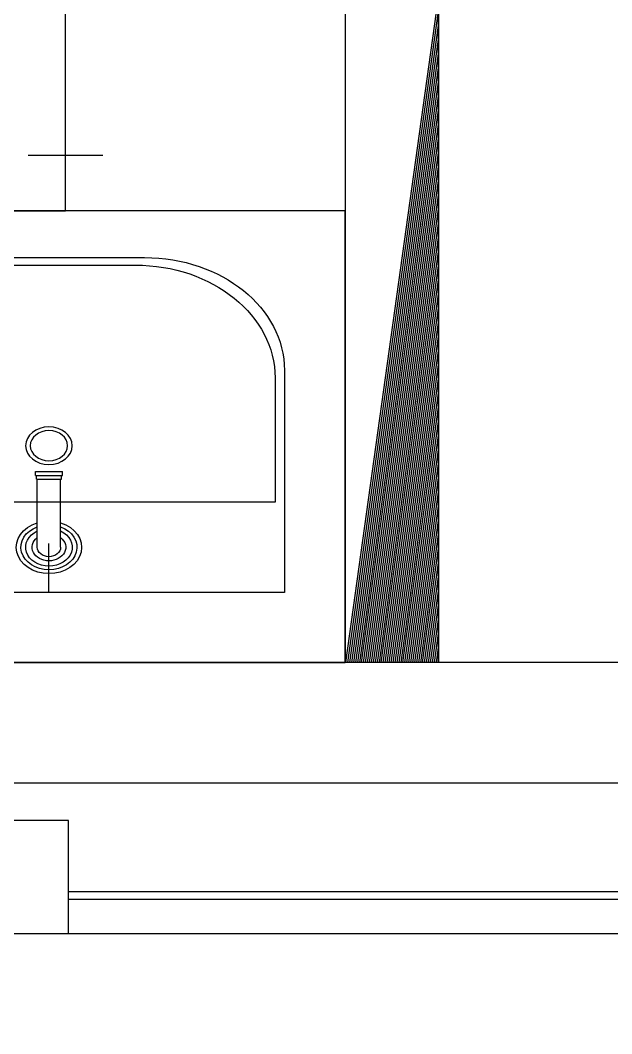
# Model space of a CAD drawing. Extents: x 11551484 to 2613213153046, y -2602833546311 to 14142.
# Drawn here: x 1300853717930 to 1300925540143, y -1301951899631 to -1301828930180 of the extents above; entities that cross this region are included whole.
import ezdxf

# ---------------------------------------------------------------- set-up
doc = ezdxf.new("R2010")
doc.units = 0
doc.header["$LTSCALE"] = 1000
doc.header["$MEASUREMENT"] = 0
doc.layers.get('0').update_dxf_attribs({"linetype": 'CONTINUOUS'})
for name, color, linetype in [('3 가구-붙박이', 6, 'CONTINUOUS'), ('C-WIN', 4, 'CONTINUOUS'), ('CO-BATH', 6, 'CONTINUOUS'), ('DVM_DRAIN', 5, 'CONTINUOUS'), ('DVM_ROOM', 2, 'CONTINUOUS'), ('wall', 3, 'CONTINUOUS')]:
    doc.layers.add(name, color=color, linetype=linetype)
pattern_1 = [(45, (-34694.73136349209, 110.6576521303505), (-35.35533905932738, 35.35533905932738), [])]

# ---------------------------------------------------------------- blocks, each defined once
blk = doc.blocks.new('flooor')
at = {"layer": 'C-WIN', "ltscale": 30}
for p, q in [((11492056.7974163, -14188296.8045588), (11509215.37606006, -14188296.8045588)), ((11495646.7974163, -14188441.8045588), (11494456.7974163, -14188441.8045588)), ((11495646.7974163, -14188451.8045588), (11494456.7974163, -14188451.8045588)), ((11492056.7974163, -14188496.8045588), (11509298.21877253, -14188496.8045588))]:
    blk.add_line(p, q, dxfattribs=at)
blk.add_lwpolyline([(11494456.7974163, -14188346.8045588), (11494396.7974163, -14188346.8045588), (11494396.7974163, -14188496.8045588), (11494456.7974163, -14188496.8045588)], close=True, dxfattribs=at)
blk = doc.blocks.new('B-003')
blk.add_line((0, 0), (0, -65))
at = {"layer": 'CO-BATH'}
for p, q in [((-252.5, 0), (-252.5, -295)), ((252.5, 0), (-252.5, 0)), ((252.5, -295), (252.5, 0)), ((-102.5, -445), (102.5, -445))]:
    blk.add_line(p, q, dxfattribs=at)
at = {"layer": 'CO-BATH', "color": 8}
for p, q in [((-12.50000000000728, -59.99999458831735), (-12.50009849027992, -150.4999945883173)), ((12.49999999999272, -60.00000541144982), (12.49990150972008, -150.5000054114498)), ((-242.5, -120), (-242.5, -285)), ((242.5, -120), (-242.5, -120)), ((242.5, -285), (242.5, -120)), ((-13.5001071487859, -150.5000058443984), (-13.50010498415941, -155.5000058443984)), ((13.49990150972008, -150.500005844282), (13.49989934509358, -155.500005844282)), ((-14.50010498415941, -155.500006277347), (-14.50010281953291, -160.500006277347)), ((-14.50010281953291, -160.4999937225366), (14.49989718046709, -160.500006277347)), ((14.49989934509358, -155.500006277347), (14.49989718046709, -160.500006277347)), ((-92.5, -435), (92.5, -435))]:
    blk.add_line(p, q, dxfattribs=at)
at = {"layer": 'CO-BATH', "color": 251}
for p, q in [((-13.50009849027992, -150.4999941554852), (13.49990150972008, -150.500005844282)), ((-14.50010065490642, -155.4999937225366), (14.49989934509358, -155.500006277347))]:
    blk.add_line(p, q, dxfattribs=at)
at = {"layer": 'CO-BATH', "color": 8}
blk.add_circle((0, -195), 25, dxfattribs=at)
at = {"layer": 'CO-BATH', "color": 251}
blk.add_circle((0, -195), 20, dxfattribs=at)
at = {"layer": 'CO-BATH', "color": 8}
for centre, radius, start, end in [((0, -60), 35, 290.9248076267311, 249.0751427633325), ((0, -60), 12.5, 359.9999751938735, 179.9999751938735), ((-92.5, -285), 150, 180, 270), ((92.5, -285), 150, 270, 0)]:
    blk.add_arc(centre, radius, start, end, dxfattribs=at)
at = {"layer": 'CO-BATH', "color": 251}
for radius, start, end in [(30, 294.6242935495202, 245.3756568412484), (25, 299.9999752003982, 239.9999751999123), (18, 313.9829383277343, 226.0170120674738)]:
    blk.add_arc((0, -60), radius, start, end, dxfattribs=at)
at = {"layer": 'CO-BATH'}
for centre, start, end in [((-102.5, -295), 180, 270), ((102.5, -295), 270, 0)]:
    blk.add_arc(centre, 150, start, end, dxfattribs=at)
blk = doc.blocks.new('DVM_BACKGROUND')
at = {"layer": 'wall', "ltscale": 10}
h = blk.add_hatch(dxfattribs=at)
h.set_pattern_fill('_USER', color=256, scale=50, angle=45, pattern_type=0)
h.set_pattern_definition(pattern_1)
h.paths.add_polyline_path([(11488666.33441698, -14256373.45241223), (11488566.33441698, -14256373.45241222), (11488566.33441698, -14258567.45241224), (11488666.33441698, -14258567.45241224)])
h.paths.add_polyline_path([(11482901.33441697, -14255272.95241223), (11482901.33441697, -14257527.45241225), (11483061.33441698, -14257527.45241225), (11483061.33441698, -14258312.45241225), (11482901.33441697, -14258312.45241225), (11482901.33441697, -14258617.45241219), (11483201.30059421, -14258617.45241219), (11483201.23574627, -14255372.95241223), (11485598.08535055, -14255372.95241223), (11485617.34994202, -14255372.95241223), (11485617.34994202, -14255372.95241223), (11485627.34994202, -14255372.95241223), (11485698.08535055, -14255372.95241223), (11488565.83441698, -14255372.95241223), (11488566.33441698, -14255372.95241223), (11488566.33441698, -14255272.95241223), (11485933.83441697, -14255272.95241223), (11485833.83441697, -14255272.95241223), (11483101.33441707, -14255272.95241223)])
h.paths.add_polyline_path([(11481880.90492341, -14254179.65933639), (11481880.90492341, -14253458.56581121), (11482280.00708168, -14253458.56581121), (11482280.00708168, -14254179.65933639)], flags=9)
h.paths.add_polyline_path([(11481880.90492341, -14257334.42111727), (11481880.90492341, -14256605.9837072), (11482280.00708168, -14256605.9837072), (11482280.00708168, -14257334.42111727)], flags=9)
h.paths.add_polyline_path([(11485520.37542417, -14259048.74650818), (11486247.29340978, -14259048.74650818), (11486247.29340978, -14259447.84866645), (11485520.37542417, -14259447.84866645)], flags=9)
h.paths.add_polyline_path([(11485630.37757317, -14255857.97229187), (11485657.15278801, -14255857.97229187), (11485657.15278801, -14255624.34045108), (11485630.37757317, -14255624.34045108)], flags=9)
h = blk.add_hatch(dxfattribs=at)
h.set_pattern_fill('_USER', color=256, scale=50, angle=45, pattern_type=0)
h.set_pattern_definition(pattern_1)
h.paths.add_polyline_path([(11485598.08535059, -14256666.95241223), (11485598.08535055, -14258567.45241225), (11485698.08535055, -14258567.45241226), (11485698.08535055, -14257676.69936644), (11485698.08535055, -14256976.69936644), (11485698.08535055, -14256172.95241223), (11485648.08535055, -14256172.95241223), (11485648.08535055, -14256666.95241223), (11485627.34994202, -14256666.95241223), (11485617.34994202, -14256666.95241223)])
at = {"ltscale": 10}
blk.add_lwpolyline([(11486001.33441697, -14258567.45241225), (11483201.33441697, -14258567.45241225)], dxfattribs=at)
at = {"layer": '3 가구-붙박이', "ltscale": 30}
blk.add_lwpolyline([(11485598.08535055, -14257967.45241225), (11484998.08535055, -14257967.45241225), (11484998.08535055, -14258567.45241225), (11485598.08535055, -14258567.45241225)], close=True, dxfattribs=at)
at = {"layer": 'wall', "ltscale": 10}
for p, q in [((11485698.08535055, -14256172.95241223), (11485698.08535055, -14258567.45241226)), ((11485598.08535059, -14256666.95241223), (11485598.08535055, -14258567.45241226))]:
    blk.add_line(p, q, dxfattribs=at)
blk.add_blockref('flooor', (-9155.462999323383, -70430.64785344526))
at = {"layer": 'CO-BATH', "xscale": -1, "rotation": 179.9999999999996}
blk.add_blockref('B-003', (11485280.46061933, -14258474.41708192), dxfattribs=at)
blk = doc.blocks.new('260514_슬하신경정신과의원(에어컨 오봉수)')
at = {"layer": 'DVM_DRAIN', "color": 1}
blk.add_line((11485258.08535055, -14257893.45241225), (11485338.08535055, -14257893.45241225), dxfattribs=at)
at = {"layer": 'DVM_DRAIN'}
blk.add_lwpolyline([(11484879.66081025, -14257967.45241225), (11485298.08535055, -14257967.45241225), (11485298.08535055, -14255717.64520282), (11488458.12398777, -14255717.64520282)], dxfattribs=at)
at = {"layer": 'DVM_ROOM'}
for points in [[(11485698.08535055, -14255372.95241223), (11488566.33441698, -14255372.95241223), (11488566.33441698, -14258567.45241224), (11485698.08535055, -14258567.45241224)], [(11483201.23626994, -14255399.15286102), (11485598.08535055, -14255399.15286102), (11485598.08535055, -14258567.45241225), (11483201.23626994, -14258567.45241225)]]:
    blk.add_lwpolyline(points, close=True, dxfattribs=at)
blk.add_blockref('DVM_BACKGROUND', (0, 0))

msp = doc.modelspace()

# ---------------------------------------------------------------- block references
at = {"layer": 'wall', "ltscale": 10, "xscale": 113262, "yscale": 91306, "zscale": 113262}
msp.add_blockref('260514_슬하신경정신과의원(에어컨 오봉수)', (11365289, -14088532), dxfattribs=at)

doc.saveas('drawing.dxf')
